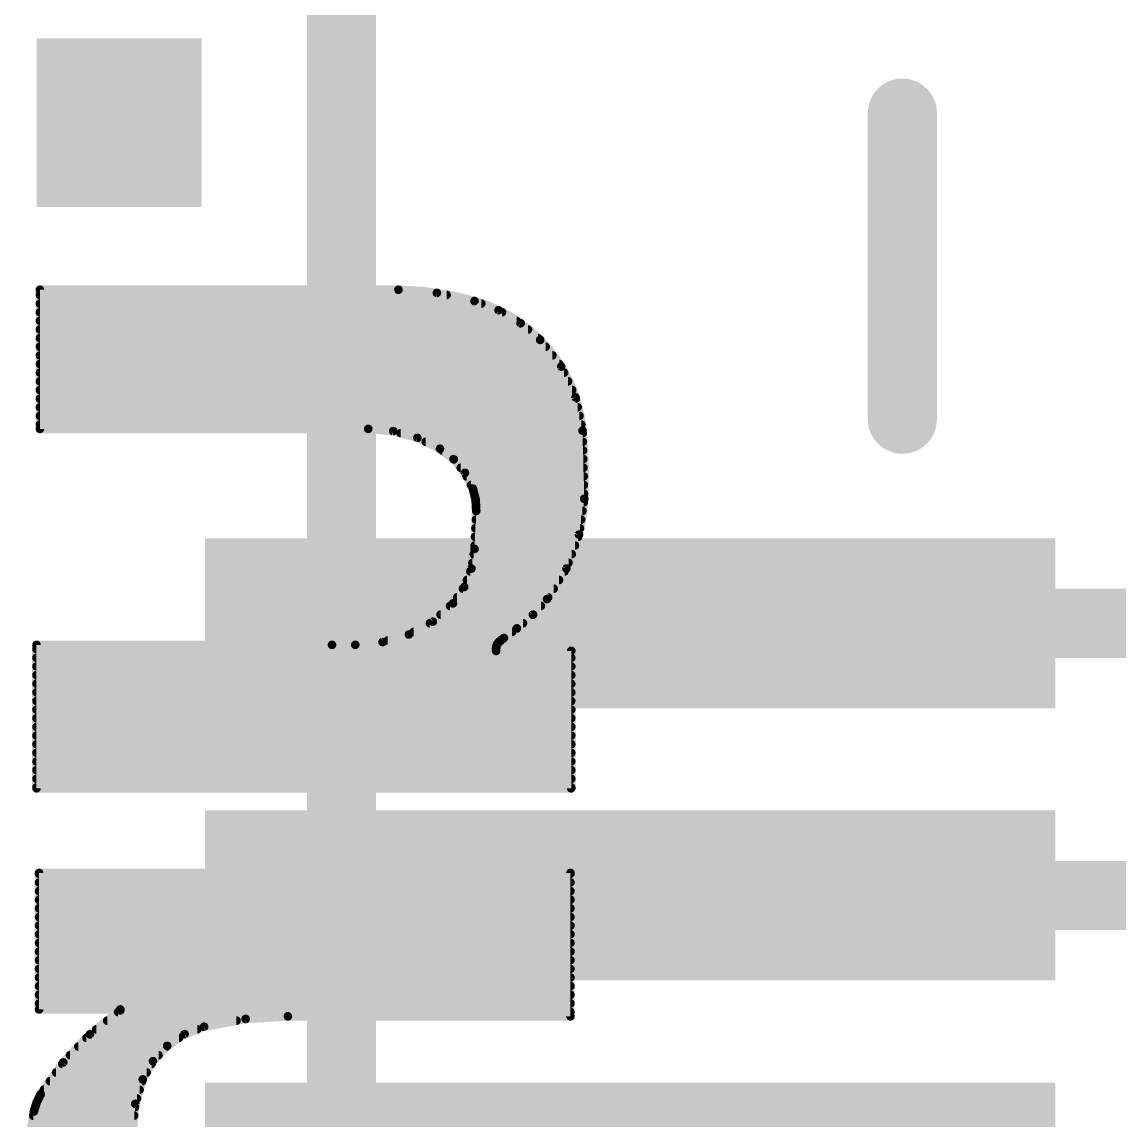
# Model space of a CAD drawing. Extents: x -0.9 to 39.5, y -0.1 to 25.5.
# Drawn here: x 5.792 to 9.017, y 12.84 to 16.068 of the extents above; entities that cross this region are included whole.
import ezdxf

# ---------------------------------------------------------------- set-up
doc = ezdxf.new("R2010")
doc.units = 0
for name, color, linetype in [('1', 12, 'CONTINUOUS'), ('16', 132, 'CONTINUOUS'), ('21', 41, 'CONTINUOUS'), ('22', 40, 'CONTINUOUS')]:
    doc.layers.add(name, color=color, linetype=linetype)

# ---------------------------------------------------------------- blocks, each defined once
blk = doc.blocks.new('RECT')
blk.add_solid([(-0.5, -0.5), (0.5, -0.5), (-0.5, 0.5), (0.5, 0.5)])

msp = doc.modelspace()

# ---------------------------------------------------------------- linework, layer by layer
at = {"layer": '1', "const_width": 0.2032}
for points in [[(7.58, 14.3), (9.22, 14.3)], [(7.58, 13.5), (9.182, 13.5)]]:
    msp.add_lwpolyline(points, dxfattribs=at)
at = {"layer": '1', "const_width": 0.1016}
for points in [[(7.58, 14.3508, 1), (7.58, 14.2492)], [(7.58, 13.5508, 1), (7.58, 13.4492)]]:
    msp.add_lwpolyline(points, format="xyb", dxfattribs=at)
at = {"layer": '16', "const_width": 0.2032}
msp.add_lwpolyline([(6.731, 20.447), (6.731, 4.572)], dxfattribs=at)
at = {"layer": '21', "const_width": 0.2032}
msp.add_lwpolyline([(8.38, 15.8), (8.38, 14.9)], dxfattribs=at)
at = {"layer": '21', "const_width": 0.1016}
for points in [[(8.4308, 15.8, 1), (8.3292, 15.8)], [(8.3292, 14.9, 1), (8.4308, 14.9)]]:
    msp.add_lwpolyline(points, format="xyb", dxfattribs=at)
at = {"layer": '22'}
for points, const_width in [([(5.8509, 15.2806, 1), (5.8381, 15.2806)], 0.0127), ([(5.8509, 15.2806, 1), (5.8381, 15.2806)], 0.0127), ([(5.8445, 15.287, 1), (5.8445, 15.2743)], 0.0127), ([(5.8445, 15.287, 1), (5.8445, 15.2743)], 0.0127), ([(5.8445, 15.2718, 1), (5.8445, 15.2591)], 0.0127), ([(6.8991, 15.2869, 1), (6.8981, 15.2743)], 0.0127), ([(7.1222, 15.2476, 0.0668), (6.8986, 15.2806)], 0.0254), ([(6.8987, 15.2869, 1), (6.8985, 15.2743)], 0.0127), ([(6.8986, 15.2743, 1), (6.8986, 15.287)], 0.0127), ([(6.8986, 15.2743, 1), (6.8986, 15.287)], 0.0127), ([(7.0128, 15.2778, 1), (7.0102, 15.2654)], 0.0127), ([(7.011, 15.2652, 1), (7.012, 15.2779)], 0.0127), ([(7.04, 15.2591, 1), (7.04, 15.2718)], 0.0127), ([(5.8445, 15.2463, 1), (5.8445, 15.2337)], 0.0127), ([(7.1245, 15.2535, 1), (7.1199, 15.2417)], 0.0127), ([(7.3152, 15.1333, 0.1281), (7.1222, 15.2476)], 0.0254), ([(7.124, 15.2537, 1), (7.1204, 15.2415)], 0.0127), ([(7.1204, 15.2415, 1), (7.124, 15.2537)], 0.0127), ([(7.1209, 15.2414, 1), (7.1235, 15.2538)], 0.0127), ([(7.1421, 15.2337, 1), (7.1421, 15.2463)], 0.0127), ([(5.8445, 15.221, 1), (5.8445, 15.2083)], 0.0127), ([(7.196, 15.2261, 1), (7.1895, 15.2152)], 0.0127), ([(7.1905, 15.2147, 1), (7.195, 15.2266)], 0.0127), ([(7.203, 15.2083, 1), (7.203, 15.221)], 0.0127), ([(5.8445, 15.1956, 1), (5.8445, 15.1829)], 0.0127), ([(5.8445, 15.1701, 1), (5.8445, 15.1575)], 0.0127), ([(7.2459, 15.1829, 1), (7.2459, 15.1956)], 0.0127), ([(7.2618, 15.187, 1), (7.2536, 15.1774)], 0.0127), ([(7.2544, 15.1767, 1), (7.2609, 15.1877)], 0.0127), ([(7.2793, 15.1575, 1), (7.2793, 15.1701)], 0.0127), ([(5.8445, 15.1448, 1), (5.8445, 15.1321)], 0.0127), ([(7.3202, 15.1372, 1), (7.3102, 15.1294)], 0.0127), ([(7.4397, 14.8666, 0.1741), (7.3152, 15.1333)], 0.0254), ([(7.3197, 15.1378, 1), (7.3107, 15.1288)], 0.0127), ([(7.3092, 15.1321, 1), (7.3092, 15.1448)], 0.0127), ([(7.3107, 15.1288, 1), (7.3197, 15.1378)], 0.0127), ([(7.3111, 15.1285, 1), (7.3193, 15.1381)], 0.0127), ([(5.8445, 15.1194, 1), (5.8445, 15.1067)], 0.0127), ([(7.3312, 15.1067, 1), (7.3312, 15.1194)], 0.0127), ([(5.8445, 15.0939, 1), (5.8445, 15.0813)], 0.0127), ([(7.3512, 15.0813, 1), (7.3512, 15.0939)], 0.0127), ([(5.8445, 15.0686, 1), (5.8445, 15.0559)], 0.0127), ([(5.8445, 15.0432, 1), (5.8445, 15.0305)], 0.0127), ([(7.3827, 15.0575, 1), (7.3712, 15.0521)], 0.0127), ([(7.3711, 15.0559, 1), (7.3711, 15.0686)], 0.0127), ([(7.3719, 15.0509, 1), (7.3819, 15.0587)], 0.0127), ([(7.3854, 15.0305, 1), (7.3854, 15.0432)], 0.0127), ([(5.8445, 15.0177, 1), (5.8445, 15.0051)], 0.0127), ([(7.3972, 15.0051, 1), (7.3972, 15.0177)], 0.0127), ([(5.8445, 14.9924, 1), (5.8445, 14.9797)], 0.0127), ([(7.4091, 14.9797, 1), (7.4091, 14.9924)], 0.0127), ([(5.8445, 14.967, 1), (5.8445, 14.9543)], 0.0127), ([(5.8445, 14.9415, 1), (5.8445, 14.9289)], 0.0127), ([(7.4254, 14.9656, 1), (7.413, 14.963)], 0.0127), ([(7.4134, 14.9616, 1), (7.4249, 14.967)], 0.0127), ([(7.42, 14.9543, 1), (7.42, 14.967)], 0.0127), ([(7.4253, 14.9289, 1), (7.4253, 14.9415)], 0.0127), ([(5.8445, 14.9162, 1), (5.8445, 14.9035)], 0.0127), ([(7.4306, 14.9035, 1), (7.4306, 14.9162)], 0.0127), ([(5.8445, 14.8908, 1), (5.8445, 14.8781)], 0.0127), ([(5.8445, 14.878, 1), (5.8445, 14.8654)], 0.0127), ([(5.8445, 14.878, 1), (5.8445, 14.8654)], 0.0127), ([(6.8103, 14.878, 1), (6.8091, 14.8654)], 0.0127), ([(7.0206, 14.8133, 0.136), (6.8097, 14.8717)], 0.0254), ([(6.8097, 14.878, 1), (6.8097, 14.8654)], 0.0127), ([(6.8097, 14.8654, 1), (6.8097, 14.878)], 0.0127), ([(6.8097, 14.8654, 1), (6.8097, 14.878)], 0.0127), ([(7.436, 14.8781, 1), (7.436, 14.8908)], 0.0127), ([(5.8381, 14.8717, 1), (5.8509, 14.8717)], 0.0127), ([(5.8381, 14.8717, 1), (5.8509, 14.8717)], 0.0127), ([(6.8848, 14.8712, 1), (6.8814, 14.859)], 0.0127), ([(6.8826, 14.8588, 1), (6.8837, 14.8714)], 0.0127), ([(6.9051, 14.8653, 1), (6.9051, 14.8527)], 0.0127), ([(6.957, 14.8511, 1), (6.9514, 14.8397)], 0.0127), ([(6.9525, 14.8393, 1), (6.9559, 14.8515)], 0.0127), ([(7.446, 14.8668, 1), (7.4334, 14.8664)], 0.0127), ([(7.4447, 14.666, 0.0335), (7.4397, 14.8666)], 0.0254), ([(7.446, 14.8672, 1), (7.4334, 14.866)], 0.0127), ([(7.4334, 14.866, 1), (7.446, 14.8672)], 0.0127), ([(7.4335, 14.8653, 1), (7.4459, 14.8679)], 0.0127), ([(7.4399, 14.8527, 1), (7.4399, 14.8653)], 0.0127), ([(6.9786, 14.8399, 1), (6.9786, 14.8273)], 0.0127), ([(7.0245, 14.8183, 1), (7.0167, 14.8083)], 0.0127), ([(7.1171, 14.6964, 0.1719), (7.0206, 14.8133)], 0.0254), ([(7.0239, 14.8187, 1), (7.0173, 14.8079)], 0.0127), ([(7.0173, 14.8079, 1), (7.0239, 14.8187)], 0.0127), ([(7.0178, 14.8076, 1), (7.0234, 14.819)], 0.0127), ([(7.0273, 14.8146, 1), (7.0273, 14.8019)], 0.0127), ([(7.4405, 14.8273, 1), (7.4405, 14.8399)], 0.0127), ([(7.4412, 14.8019, 1), (7.4412, 14.8146)], 0.0127), ([(7.0604, 14.7891, 1), (7.0604, 14.7765)], 0.0127), ([(7.0663, 14.7861, 1), (7.0565, 14.778)], 0.0127), ([(7.0575, 14.777, 1), (7.0653, 14.7871)], 0.0127), ([(7.4418, 14.7765, 1), (7.4418, 14.7891)], 0.0127), ([(7.0817, 14.7637, 1), (7.0817, 14.7511)], 0.0127), ([(7.0998, 14.7452, 1), (7.0885, 14.7396)], 0.0127), ([(7.4424, 14.7511, 1), (7.4424, 14.7637)], 0.0127), ([(7.0892, 14.7384, 1), (7.099, 14.7464)], 0.0127), ([(7.0993, 14.7384, 1), (7.0993, 14.7257)], 0.0127), ([(7.4431, 14.7257, 1), (7.4431, 14.7384)], 0.0127), ([(7.112, 14.7129, 1), (7.112, 14.7003)], 0.0127), ([(7.1233, 14.698, 1), (7.1109, 14.6948)], 0.0127), ([(7.1272, 14.6304, 0.0992), (7.1171, 14.6964)], 0.0254), ([(7.1231, 14.6986, 1), (7.1111, 14.6942)], 0.0127), ([(7.1111, 14.6942, 1), (7.1231, 14.6986)], 0.0127), ([(7.1114, 14.6936, 1), (7.1228, 14.6992)], 0.0127), ([(7.121, 14.6875, 1), (7.121, 14.6749)], 0.0127), ([(7.4437, 14.7003, 1), (7.4437, 14.7129)], 0.0127), ([(7.4443, 14.6749, 1), (7.4443, 14.6875)], 0.0127), ([(7.1318, 14.6642, 1), (7.1191, 14.6636)], 0.0127), ([(7.1193, 14.6623, 1), (7.1316, 14.6655)], 0.0127), ([(7.1259, 14.6622, 1), (7.1259, 14.6495)], 0.0127), ([(7.3355, 14.3713, 0.1577), (7.4447, 14.666)], 0.0254), ([(7.451, 14.6651, 1), (7.4384, 14.6669)], 0.0127), ([(7.451, 14.6657, 1), (7.4384, 14.6663)], 0.0127), ([(7.4384, 14.6663, 1), (7.451, 14.6657)], 0.0127), ([(7.4384, 14.6658, 1), (7.451, 14.6662)], 0.0127), ([(7.4432, 14.6495, 1), (7.4432, 14.6622)], 0.0127), ([(7.1272, 14.6304, 0.0006), (7.1222, 14.5186)], 0.0254), ([(7.1335, 14.6301, 1), (7.1209, 14.6307)], 0.0127), ([(7.1335, 14.6301, 1), (7.1209, 14.6307)], 0.0127), ([(7.1209, 14.6301, 1), (7.1335, 14.6307)], 0.0127), ([(7.1209, 14.6307, 1), (7.1335, 14.6301)], 0.0127), ([(7.1272, 14.6367, 1), (7.1272, 14.6241)], 0.0127), ([(7.4395, 14.6241, 1), (7.4395, 14.6367)], 0.0127), ([(7.1249, 14.586, 1), (7.1249, 14.5733)], 0.0127), ([(7.1261, 14.6113, 1), (7.1261, 14.5987)], 0.0127), ([(7.432, 14.5733, 1), (7.432, 14.586)], 0.0127), ([(7.4357, 14.5987, 1), (7.4357, 14.6113)], 0.0127), ([(7.1238, 14.5606, 1), (7.1238, 14.5479)], 0.0127), ([(7.4229, 14.5618, 1), (7.4355, 14.5599)], 0.0127), ([(7.4352, 14.5586, 1), (7.4233, 14.563)], 0.0127), ([(7.4267, 14.5479, 1), (7.4267, 14.5606)], 0.0127), ([(7.0587, 14.3586, 0.1688), (7.1222, 14.5186)], 0.0254), ([(7.1285, 14.5176, 1), (7.1159, 14.5196)], 0.0127), ([(7.1285, 14.5183, 1), (7.1159, 14.5189)], 0.0127), ([(7.1227, 14.5351, 1), (7.1227, 14.5225)], 0.0127), ([(7.4173, 14.5225, 1), (7.4173, 14.5351)], 0.0127), ([(7.1198, 14.5098, 1), (7.1198, 14.4971)], 0.0127), ([(7.1159, 14.5189, 1), (7.1285, 14.5183)], 0.0127), ([(7.1159, 14.5189, 1), (7.1285, 14.5183)], 0.0127), ([(7.4079, 14.4971, 1), (7.4079, 14.5098)], 0.0127), ([(7.1099, 14.4589, 1), (7.1099, 14.4463)], 0.0127), ([(7.1069, 14.4619, 1), (7.1195, 14.46)], 0.0127), ([(7.1191, 14.4586, 1), (7.1073, 14.4633)], 0.0127), ([(7.1159, 14.4844, 1), (7.1159, 14.4717)], 0.0127), ([(7.3863, 14.4634, 1), (7.3982, 14.459)], 0.0127), ([(7.3976, 14.4578, 1), (7.3869, 14.4646)], 0.0127), ([(7.3869, 14.4463, 1), (7.3869, 14.4589)], 0.0127), ([(7.3985, 14.4717, 1), (7.3985, 14.4844)], 0.0127), ([(7.0998, 14.4336, 1), (7.0998, 14.4209)], 0.0127), ([(7.3708, 14.4209, 1), (7.3708, 14.4336)], 0.0127), ([(7.0883, 14.4082, 1), (7.0883, 14.3955)], 0.0127), ([(7.0858, 14.4091, 1), (7.0976, 14.4044)], 0.0127), ([(7.0969, 14.4031, 1), (7.0864, 14.4103)], 0.0127), ([(7.3548, 14.3955, 1), (7.3548, 14.4082)], 0.0127), ([(6.9291, 14.2672, 0.1229), (7.0587, 14.3586)], 0.0254), ([(7.0539, 14.3627, 1), (7.0635, 14.3545)], 0.0127), ([(7.0535, 14.3622, 1), (7.0639, 14.355)], 0.0127), ([(7.0635, 14.3545, 1), (7.0539, 14.3627)], 0.0127), ([(7.063, 14.3539, 1), (7.0544, 14.3633)], 0.0127), ([(7.0709, 14.3827, 1), (7.0709, 14.3701)], 0.0127), ([(7.2466, 14.285, 0.0664), (7.3355, 14.3713)], 0.0254), ([(7.3305, 14.3752, 1), (7.3405, 14.3674)], 0.0127), ([(7.3301, 14.3747, 1), (7.3409, 14.3679)], 0.0127), ([(7.3405, 14.3674, 1), (7.3305, 14.3752)], 0.0127), ([(7.3402, 14.367, 1), (7.3308, 14.3756)], 0.0127), ([(7.3387, 14.3701, 1), (7.3387, 14.3827)], 0.0127), ([(7.0223, 14.332, 1), (7.0223, 14.3193)], 0.0127), ([(7.0503, 14.3574, 1), (7.0503, 14.3447)], 0.0127), ([(7.2892, 14.3295, 1), (7.2986, 14.3209)], 0.0127), ([(7.298, 14.3204, 1), (7.2898, 14.33)], 0.0127), ([(7.2943, 14.3193, 1), (7.2943, 14.332)], 0.0127), ([(7.3172, 14.3447, 1), (7.3172, 14.3574)], 0.0127), ([(6.9907, 14.3065, 1), (6.9907, 14.2939)], 0.0127), ([(6.9953, 14.3096, 1), (7.0038, 14.3002)], 0.0127), ([(7.0025, 14.2993, 1), (6.9965, 14.3105)], 0.0127), ([(7.2645, 14.2939, 1), (7.2645, 14.3065)], 0.0127), ([(6.7716, 14.2367, 0.0895), (6.9291, 14.2672)], 0.0254), ([(6.9268, 14.2731, 1), (6.9314, 14.2613)], 0.0127), ([(6.9261, 14.2728, 1), (6.9321, 14.2616)], 0.0127), ([(6.9314, 14.2613, 1), (6.9268, 14.2731)], 0.0127), ([(6.9309, 14.2611, 1), (6.9273, 14.2733)], 0.0127), ([(6.9433, 14.2812, 1), (6.9433, 14.2685)], 0.0127), ([(7.2085, 14.257, 0.0333), (7.1933, 14.2443)], 0.0254), ([(7.2085, 14.257, 0.0022), (7.2466, 14.285)], 0.0254), ([(7.2126, 14.2521, 1), (7.2044, 14.2619)], 0.0127), ([(7.2122, 14.2519, 1), (7.2048, 14.2621)], 0.0127), ([(7.2327, 14.2685, 1), (7.2327, 14.2812)], 0.0127), ([(7.2428, 14.2901, 1), (7.2504, 14.2799)], 0.0127), ([(7.2425, 14.2898, 1), (7.2507, 14.2802)], 0.0127), ([(7.2504, 14.2799, 1), (7.2428, 14.2901)], 0.0127), ([(7.2504, 14.2799, 1), (7.2428, 14.2901)], 0.0127), ([(5.8344, 14.2431, 1), (5.8344, 14.2304)], 0.0127), ([(5.8344, 14.2431, 1), (5.8344, 14.2304)], 0.0127), ([(5.8408, 14.2367, 1), (5.8281, 14.2367)], 0.0127), ([(5.8408, 14.2367, 1), (5.8281, 14.2367)], 0.0127), ([(6.7031, 14.2367, 0.0064), (6.7716, 14.2367)], 0.0254), ([(6.7032, 14.243, 1), (6.703, 14.2304)], 0.0127), ([(6.7031, 14.2304, 1), (6.7031, 14.2431)], 0.0127), ([(6.771, 14.243, 1), (6.7722, 14.2304)], 0.0127), ([(6.7715, 14.243, 1), (6.7717, 14.2304)], 0.0127), ([(6.7717, 14.2304, 1), (6.7715, 14.243)], 0.0127), ([(6.7716, 14.2304, 1), (6.7716, 14.2431)], 0.0127), ([(6.85, 14.251, 1), (6.8535, 14.2388)], 0.0127), ([(6.8524, 14.2386, 1), (6.8511, 14.2512)], 0.0127), ([(6.8673, 14.2558, 1), (6.8673, 14.2431)], 0.0127), ([(7.1933, 14.2443, 0.205), (7.1857, 14.2265)], 0.0254), ([(7.1921, 14.2265, 1), (7.1794, 14.2265)], 0.0127), ([(7.1921, 14.2265, 1), (7.1794, 14.2265)], 0.0127), ([(7.1825, 14.2398, 1), (7.1929, 14.2326)], 0.0127), ([(7.1939, 14.2349, 1), (7.1815, 14.2374)], 0.0127), ([(7.1892, 14.2492, 1), (7.1974, 14.2394)], 0.0127), ([(7.1889, 14.2489, 1), (7.1977, 14.2397)], 0.0127), ([(7.1985, 14.2407, 1), (7.1881, 14.2479)], 0.0127), ([(7.1977, 14.2397, 1), (7.1889, 14.2489)], 0.0127), ([(7.1994, 14.2431, 1), (7.1994, 14.2558)], 0.0127), ([(7.2047, 14.2621, 1), (7.2123, 14.2519)], 0.0127), ([(7.2048, 14.2621, 1), (7.2122, 14.2519)], 0.0127), ([(5.8344, 14.2303, 1), (5.8344, 14.2177)], 0.0127), ([(5.8344, 14.205, 1), (5.8344, 14.1923)], 0.0127), ([(7.1795, 14.2278, 1), (7.1919, 14.2252)], 0.0127), ([(7.1857, 14.2253, 1), (7.1857, 14.2126)], 0.0127), ([(7.1857, 14.2253, 1), (7.1857, 14.2126)], 0.0127), ([(7.1794, 14.2265, 1), (7.192, 14.2265)], 0.0127), ([(7.1794, 14.2189, 1), (7.1921, 14.2189)], 0.0127), ([(7.1794, 14.2189, 1), (7.1921, 14.2189)], 0.0127), ([(7.1857, 14.2177, 1), (7.1857, 14.2303)], 0.0127), ([(7.413, 14.2189, 1), (7.4002, 14.2189)], 0.0127), ([(7.413, 14.2189, 1), (7.4002, 14.2189)], 0.0127), ([(7.4066, 14.2126, 1), (7.4066, 14.2253)], 0.0127), ([(7.4066, 14.2126, 1), (7.4066, 14.2253)], 0.0127), ([(7.4066, 14.1923, 1), (7.4066, 14.205)], 0.0127), ([(5.8344, 14.1796, 1), (5.8344, 14.1669)], 0.0127), ([(7.4066, 14.1669, 1), (7.4066, 14.1796)], 0.0127), ([(5.8344, 14.1541, 1), (5.8344, 14.1415)], 0.0127), ([(7.4066, 14.1415, 1), (7.4066, 14.1541)], 0.0127), ([(5.8344, 14.1288, 1), (5.8344, 14.1161)], 0.0127), ([(5.8344, 14.1034, 1), (5.8344, 14.0907)], 0.0127), ([(7.4066, 14.1161, 1), (7.4066, 14.1288)], 0.0127), ([(7.4066, 14.0907, 1), (7.4066, 14.1034)], 0.0127), ([(5.8344, 14.0779, 1), (5.8344, 14.0653)], 0.0127), ([(7.4066, 14.0653, 1), (7.4066, 14.0779)], 0.0127), ([(5.8344, 14.0526, 1), (5.8344, 14.0399)], 0.0127), ([(7.4066, 14.0399, 1), (7.4066, 14.0526)], 0.0127), ([(5.8344, 14.0272, 1), (5.8344, 14.0145)], 0.0127), ([(7.4066, 14.0145, 1), (7.4066, 14.0272)], 0.0127), ([(5.8344, 14.0017, 1), (5.8344, 13.9891)], 0.0127), ([(5.8344, 13.9764, 1), (5.8344, 13.9637)], 0.0127), ([(7.4066, 13.9891, 1), (7.4066, 14.0017)], 0.0127), ([(7.4066, 13.9637, 1), (7.4066, 13.9764)], 0.0127), ([(5.8344, 13.951, 1), (5.8344, 13.9383)], 0.0127), ([(7.4066, 13.9383, 1), (7.4066, 13.951)], 0.0127), ([(5.8344, 13.9255, 1), (5.8344, 13.9129)], 0.0127), ([(7.4066, 13.9129, 1), (7.4066, 13.9255)], 0.0127), ([(5.8344, 13.9002, 1), (5.8344, 13.8875)], 0.0127), ([(7.4066, 13.8875, 1), (7.4066, 13.9002)], 0.0127), ([(5.8344, 13.8748, 1), (5.8344, 13.8621)], 0.0127), ([(5.8344, 13.8493, 1), (5.8344, 13.8367)], 0.0127), ([(7.4066, 13.8621, 1), (7.4066, 13.8748)], 0.0127), ([(7.4066, 13.8367, 1), (7.4066, 13.8493)], 0.0127), ([(5.8344, 13.8239, 1), (5.8344, 13.8113)], 0.0127), ([(5.8344, 13.8215, 1), (5.8344, 13.8088)], 0.0127), ([(5.8344, 13.8215, 1), (5.8344, 13.8088)], 0.0127), ([(5.8281, 13.8151, 1), (5.8408, 13.8151)], 0.0127), ([(5.8281, 13.8151, 1), (5.8408, 13.8151)], 0.0127), ([(7.4002, 13.8151, 1), (7.413, 13.8151)], 0.0127), ([(7.4002, 13.8151, 1), (7.413, 13.8151)], 0.0127), ([(7.4066, 13.8113, 1), (7.4066, 13.8239)], 0.0127), ([(7.4066, 13.8088, 1), (7.4066, 13.8215)], 0.0127), ([(7.4066, 13.8088, 1), (7.4066, 13.8215)], 0.0127), ([(5.842, 13.5724, 1), (5.842, 13.5598)], 0.0127), ([(5.842, 13.57, 1), (5.842, 13.5573)], 0.0127), ([(5.8484, 13.5661, 1), (5.8357, 13.5661)], 0.0127), ([(7.4105, 13.5661, 1), (7.3978, 13.5661)], 0.0127), ([(7.4041, 13.5598, 1), (7.4041, 13.5724)], 0.0127), ([(7.4041, 13.5573, 1), (7.4041, 13.57)], 0.0127), ([(5.842, 13.5445, 1), (5.842, 13.5319)], 0.0127), ([(7.4041, 13.5319, 1), (7.4041, 13.5445)], 0.0127), ([(5.842, 13.5191, 1), (5.842, 13.5065)], 0.0127), ([(5.842, 13.4938, 1), (5.842, 13.4811)], 0.0127), ([(7.4041, 13.5065, 1), (7.4041, 13.5191)], 0.0127), ([(7.4041, 13.4811, 1), (7.4041, 13.4938)], 0.0127), ([(5.842, 13.4684, 1), (5.842, 13.4557)], 0.0127), ([(7.4041, 13.4557, 1), (7.4041, 13.4684)], 0.0127), ([(5.842, 13.4429, 1), (5.842, 13.4303)], 0.0127), ([(7.4041, 13.4303, 1), (7.4041, 13.4429)], 0.0127), ([(5.842, 13.4176, 1), (5.842, 13.4049)], 0.0127), ([(5.842, 13.3922, 1), (5.842, 13.3795)], 0.0127), ([(7.4041, 13.4049, 1), (7.4041, 13.4176)], 0.0127), ([(7.4041, 13.3795, 1), (7.4041, 13.3922)], 0.0127), ([(5.842, 13.3667, 1), (5.842, 13.3541)], 0.0127), ([(7.4041, 13.3541, 1), (7.4041, 13.3667)], 0.0127), ([(5.842, 13.3414, 1), (5.842, 13.3287)], 0.0127), ([(7.4041, 13.3287, 1), (7.4041, 13.3414)], 0.0127), ([(5.842, 13.316, 1), (5.842, 13.3033)], 0.0127), ([(7.4041, 13.3033, 1), (7.4041, 13.316)], 0.0127), ([(5.842, 13.2905, 1), (5.842, 13.2779)], 0.0127), ([(5.842, 13.2652, 1), (5.842, 13.2525)], 0.0127), ([(7.4041, 13.2779, 1), (7.4041, 13.2905)], 0.0127), ([(7.4041, 13.2525, 1), (7.4041, 13.2652)], 0.0127), ([(5.842, 13.2398, 1), (5.842, 13.2271)], 0.0127), ([(7.4041, 13.2271, 1), (7.4041, 13.2398)], 0.0127), ([(5.842, 13.2143, 1), (5.842, 13.2017)], 0.0127), ([(7.4041, 13.2017, 1), (7.4041, 13.2143)], 0.0127), ([(5.842, 13.189, 1), (5.842, 13.1763)], 0.0127), ([(5.842, 13.1712, 1), (5.842, 13.1585)], 0.0127), ([(6.0872, 13.1648, 1), (6.0744, 13.1648)], 0.0127), ([(6.0847, 13.1573, 1), (6.0769, 13.1673)], 0.0127), ([(6.0808, 13.1585, 1), (6.0808, 13.1712)], 0.0127), ([(7.4041, 13.1763, 1), (7.4041, 13.189)], 0.0127), ([(5.8357, 13.1648, 1), (5.8484, 13.1648)], 0.0127), ([(6.0423, 13.1381, 1), (6.0423, 13.1255)], 0.0127), ([(6.0744, 13.1636, 1), (6.0744, 13.1509)], 0.0127), ([(6.0744, 13.1623, 1), (6.0872, 13.1623)], 0.0127), ([(6.4224, 13.1255, 1), (6.4224, 13.1381)], 0.0127), ([(6.449, 13.1432, 1), (6.4498, 13.1305)], 0.0127), ([(6.4505, 13.1306, 1), (6.4482, 13.1431)], 0.0127), ([(6.5735, 13.1509, 1), (6.5735, 13.1382)], 0.0127), ([(6.5739, 13.1382, 1), (6.5731, 13.1508)], 0.0127), ([(7.3978, 13.1445, 1), (7.4105, 13.1445)], 0.0127), ([(7.4041, 13.1509, 1), (7.4041, 13.1636)], 0.0127), ([(7.4041, 13.1382, 1), (7.4041, 13.1509)], 0.0127), ([(6.0101, 13.1128, 1), (6.0101, 13.1001)], 0.0127), ([(6.3071, 13.1001, 1), (6.3071, 13.1128)], 0.0127), ([(6.3259, 13.1202, 1), (6.3283, 13.1078)], 0.0127), ([(6.3294, 13.1081, 1), (6.3248, 13.1199)], 0.0127), ([(5.9814, 13.0874, 1), (5.9814, 13.0747)], 0.0127), ([(5.9875, 13.0966, 1), (5.9954, 13.0866)], 0.0127), ([(5.996, 13.0872, 1), (5.9868, 13.096)], 0.0127), ([(6.253, 13.0747, 1), (6.253, 13.0874)], 0.0127), ([(6.2674, 13.0981, 1), (6.2719, 13.0863)], 0.0127), ([(6.2732, 13.0869, 1), (6.2661, 13.0975)], 0.0127), ([(5.9332, 13.0366, 1), (5.9332, 13.0239)], 0.0127), ([(5.9573, 13.0619, 1), (5.9573, 13.0493)], 0.0127), ([(6.1932, 13.0239, 1), (6.1932, 13.0366)], 0.0127), ([(6.2151, 13.0631, 1), (6.2222, 13.0525)], 0.0127), ([(6.2234, 13.0535, 1), (6.214, 13.0621)], 0.0127), ([(6.2167, 13.0493, 1), (6.2167, 13.0619)], 0.0127), ([(5.9101, 13.0112, 1), (5.9101, 12.9985)], 0.0127), ([(5.9084, 13.0133, 1), (5.9176, 13.0045)], 0.0127), ([(5.9182, 13.0052, 1), (5.9078, 13.0126)], 0.0127), ([(6.1723, 13.0169, 1), (6.1817, 13.0083)], 0.0127), ([(6.1825, 13.0095, 1), (6.1715, 13.0158)], 0.0127), ([(6.1726, 12.9985, 1), (6.1726, 13.0112)], 0.0127), ([(5.8921, 12.9857, 1), (5.8921, 12.9731)], 0.0127), ([(6.1583, 12.9731, 1), (6.1583, 12.9857)], 0.0127), ([(5.8741, 12.9604, 1), (5.8741, 12.9477)], 0.0127), ([(6.1413, 12.9622, 1), (6.1523, 12.956)], 0.0127), ([(6.1529, 12.9572, 1), (6.1407, 12.961)], 0.0127), ([(6.1452, 12.9477, 1), (6.1452, 12.9604)], 0.0127), ([(5.8408, 12.9095, 1), (5.8408, 12.8969)], 0.0127), ([(5.8419, 12.9196, 1), (5.8523, 12.9122)], 0.0127), ([(5.8528, 12.9131, 1), (5.8414, 12.9187)], 0.0127), ([(5.8561, 12.935, 1), (5.8561, 12.9223)], 0.0127), ([(6.1297, 12.8969, 1), (6.1297, 12.9095)], 0.0127), ([(6.1375, 12.9223, 1), (6.1375, 12.935)], 0.0127), ([(5.8307, 12.8841, 1), (5.8307, 12.8715)], 0.0127), ([(5.8292, 12.8942, 1), (5.8405, 12.8885)], 0.0127), ([(5.8409, 12.8895, 1), (5.8288, 12.8932)], 0.0127), ([(6.1312, 12.8868, 1), (6.1186, 12.888)], 0.0127), ([(6.1188, 12.8893, 1), (6.131, 12.8856)], 0.0127), ([(6.124, 12.8715, 1), (6.124, 12.8841)], 0.0127), ([(5.8249, 12.8588, 1), (5.8249, 12.8461)], 0.0127), ([(5.8331, 12.8641, 1), (5.8205, 12.8661)], 0.0127), ([(5.8207, 12.867, 1), (5.8329, 12.8632)], 0.0127), ([(6.1216, 12.8461, 1), (6.1216, 12.8588)], 0.0127)]:
    msp.add_lwpolyline(points, format="xyb", dxfattribs=dict(at, const_width=const_width))
at = {"layer": '22', "const_width": 0.0254}
for points in [[(6.8986, 15.2806), (5.8445, 15.2806)], [(5.8445, 15.2806), (5.8445, 14.8717)], [(6.8986, 15.2806), (5.8445, 15.2806)], [(5.8445, 15.2806), (5.8445, 14.8717)], [(5.8445, 15.2654), (7.04, 15.2654)], [(7.0115, 15.2716), (6.8986, 15.2806)], [(7.1222, 15.2476), (7.0115, 15.2716)], [(5.8445, 15.24), (7.1421, 15.24)], [(7.1927, 15.2207), (7.1222, 15.2476)], [(5.8445, 15.2146), (7.203, 15.2146)], [(7.2577, 15.1822), (7.1927, 15.2207)], [(5.8445, 15.1892), (7.2459, 15.1892)], [(5.8445, 15.1638), (7.2793, 15.1638)], [(7.3152, 15.1333), (7.2577, 15.1822)], [(5.8445, 15.1384), (7.3092, 15.1384)], [(7.3769, 15.0548), (7.3152, 15.1333)], [(5.8445, 15.113), (7.3312, 15.113)], [(5.8445, 15.0876), (7.3512, 15.0876)], [(5.8445, 15.0622), (7.3711, 15.0622)], [(5.8445, 15.0368), (7.3854, 15.0368)], [(7.4192, 14.9643), (7.3769, 15.0548)], [(5.8445, 15.0114), (7.3972, 15.0114)], [(5.8445, 14.986), (7.4091, 14.986)], [(5.8445, 14.9606), (7.42, 14.9606)], [(5.8445, 14.9352), (7.4253, 14.9352)], [(7.4397, 14.8666), (7.4192, 14.9643)], [(5.8445, 14.9098), (7.4306, 14.9098)], [(5.8445, 14.8844), (7.436, 14.8844)], [(5.8445, 14.8717), (6.8097, 14.8717)], [(5.8445, 14.8717), (6.8097, 14.8717)], [(6.8097, 14.8717), (6.8831, 14.8651)], [(6.8831, 14.8651), (6.9542, 14.8454)], [(6.9051, 14.859), (7.4399, 14.859)], [(6.9542, 14.8454), (7.0206, 14.8133)], [(7.4447, 14.666), (7.4397, 14.8666)], [(6.9786, 14.8336), (7.4405, 14.8336)], [(7.0206, 14.8133), (7.0614, 14.782)], [(7.0273, 14.8082), (7.4412, 14.8082)], [(7.0604, 14.7828), (7.4418, 14.7828)], [(7.0614, 14.782), (7.0941, 14.7424)], [(7.0817, 14.7574), (7.4424, 14.7574)], [(7.0941, 14.7424), (7.1171, 14.6964)], [(7.0993, 14.732), (7.4431, 14.732)], [(7.112, 14.7066), (7.4437, 14.7066)], [(7.1171, 14.6964), (7.1254, 14.6639)], [(7.121, 14.6812), (7.4443, 14.6812)], [(7.1254, 14.6639), (7.1272, 14.6304)], [(7.1259, 14.6558), (7.4432, 14.6558)], [(7.4292, 14.5608), (7.4447, 14.666)], [(7.1272, 14.6304), (7.1222, 14.5186)], [(7.1272, 14.6304), (7.4395, 14.6304)], [(7.1249, 14.5796), (7.432, 14.5796)], [(7.1261, 14.605), (7.4357, 14.605)], [(7.1238, 14.5542), (7.4267, 14.5542)], [(7.3923, 14.4612), (7.4292, 14.5608)], [(7.1222, 14.5186), (7.1132, 14.461)], [(7.1227, 14.5288), (7.4173, 14.5288)], [(7.1198, 14.5034), (7.4079, 14.5034)], [(7.1132, 14.461), (7.0917, 14.4067)], [(7.1099, 14.4526), (7.3869, 14.4526)], [(7.1159, 14.478), (7.3985, 14.478)], [(7.3355, 14.3713), (7.3923, 14.4612)], [(7.0998, 14.4272), (7.3708, 14.4272)], [(7.0917, 14.4067), (7.0587, 14.3586)], [(7.0883, 14.4018), (7.3548, 14.4018)], [(7.0587, 14.3586), (6.9995, 14.3049)], [(7.0709, 14.3764), (7.3387, 14.3764)], [(7.2939, 14.3252), (7.3355, 14.3713)], [(7.0223, 14.3256), (7.2943, 14.3256)], [(7.0503, 14.351), (7.3172, 14.351)], [(7.2466, 14.285), (7.2939, 14.3252)], [(6.9995, 14.3049), (6.9291, 14.2672)], [(6.9907, 14.3002), (7.2645, 14.3002)], [(6.9291, 14.2672), (6.8517, 14.2449)], [(6.9433, 14.2748), (7.2327, 14.2748)], [(7.1933, 14.2443), (7.2085, 14.257)], [(7.2085, 14.257), (7.2466, 14.285)], [(6.7716, 14.2367), (5.8344, 14.2367)], [(5.8344, 14.2367), (5.8344, 13.8151)], [(6.7031, 14.2367), (5.8344, 14.2367)], [(5.8344, 14.2367), (5.8344, 13.8151)], [(6.8517, 14.2449), (6.7716, 14.2367)], [(6.8673, 14.2494), (7.1994, 14.2494)], [(7.1857, 14.2265), (7.1877, 14.2362)], [(7.1857, 14.2189), (7.1857, 14.2265)], [(7.1857, 14.2189), (7.1857, 14.2265)], [(7.1877, 14.2362), (7.1933, 14.2443)], [(5.8344, 14.224), (7.1857, 14.224)], [(5.8344, 14.1986), (7.4066, 14.1986)], [(7.4066, 14.2189), (7.1857, 14.2189)], [(7.4066, 14.2189), (7.1857, 14.2189)], [(7.4066, 13.8151), (7.4066, 14.2189)], [(7.4066, 13.8151), (7.4066, 14.2189)], [(5.8344, 14.1732), (7.4066, 14.1732)], [(5.8344, 14.1478), (7.4066, 14.1478)], [(5.8344, 14.1224), (7.4066, 14.1224)], [(5.8344, 14.097), (7.4066, 14.097)], [(5.8344, 14.0716), (7.4066, 14.0716)], [(5.8344, 14.0462), (7.4066, 14.0462)], [(5.8344, 14.0208), (7.4066, 14.0208)], [(5.8344, 13.9954), (7.4066, 13.9954)], [(5.8344, 13.97), (7.4066, 13.97)], [(5.8344, 13.9446), (7.4066, 13.9446)], [(5.8344, 13.9192), (7.4066, 13.9192)], [(5.8344, 13.8938), (7.4066, 13.8938)], [(5.8344, 13.8684), (7.4066, 13.8684)], [(5.8344, 13.843), (7.4066, 13.843)], [(5.8344, 13.8176), (7.4066, 13.8176)], [(5.8344, 13.8151), (7.4066, 13.8151)], [(5.8344, 13.8151), (7.4066, 13.8151)], [(5.842, 13.1648), (5.842, 13.5661)], [(5.842, 13.5661), (7.4041, 13.5661)], [(5.842, 13.5636), (7.4041, 13.5636)], [(7.4041, 13.5661), (7.4041, 13.1445)], [(5.842, 13.5382), (7.4041, 13.5382)], [(5.842, 13.5128), (7.4041, 13.5128)], [(5.842, 13.4874), (7.4041, 13.4874)], [(5.842, 13.462), (7.4041, 13.462)], [(5.842, 13.4366), (7.4041, 13.4366)], [(5.842, 13.4112), (7.4041, 13.4112)], [(5.842, 13.3858), (7.4041, 13.3858)], [(5.842, 13.3604), (7.4041, 13.3604)], [(5.842, 13.335), (7.4041, 13.335)], [(5.842, 13.3096), (7.4041, 13.3096)], [(5.842, 13.2842), (7.4041, 13.2842)], [(5.842, 13.2588), (7.4041, 13.2588)], [(5.842, 13.2334), (7.4041, 13.2334)], [(5.842, 13.208), (7.4041, 13.208)], [(5.842, 13.1826), (7.4041, 13.1826)], [(6.0808, 13.1648), (5.842, 13.1648)], [(5.9914, 13.0916), (6.0808, 13.1623)], [(6.0808, 13.1623), (6.0808, 13.1648)], [(6.0423, 13.1318), (6.4224, 13.1318)], [(6.0744, 13.1572), (7.4041, 13.1572)], [(6.4494, 13.1368), (6.3271, 13.114)], [(6.5735, 13.1445), (6.4494, 13.1368)], [(7.4041, 13.1445), (6.5735, 13.1445)], [(6.0101, 13.1064), (6.3071, 13.1064)], [(6.3271, 13.114), (6.2696, 13.0922)], [(5.913, 13.0089), (5.9914, 13.0916)], [(5.9814, 13.081), (6.253, 13.081)], [(6.2696, 13.0922), (6.2187, 13.0578)], [(5.9332, 13.0302), (6.1932, 13.0302)], [(5.9573, 13.0556), (6.2167, 13.0556)], [(6.2187, 13.0578), (6.177, 13.0126)], [(5.8471, 12.9159), (5.913, 13.0089)], [(5.9101, 13.0048), (6.1726, 13.0048)], [(6.177, 13.0126), (6.1468, 12.9591)], [(5.8921, 12.9794), (6.1583, 12.9794)], [(5.8741, 12.954), (6.1452, 12.954)], [(6.1468, 12.9591), (6.1249, 12.8874)], [(5.8348, 12.8913), (5.8471, 12.9159)], [(5.8408, 12.9032), (6.1297, 12.9032)], [(5.8561, 12.9286), (6.1375, 12.9286)], [(5.8268, 12.8651), (5.8348, 12.8913)], [(5.8307, 12.8778), (6.124, 12.8778)], [(6.1249, 12.8874), (6.1179, 12.8128)], [(5.8044, 12.7173), (5.8268, 12.8651)], [(5.8249, 12.8524), (6.1216, 12.8524)], [(5.821, 12.827), (6.1192, 12.827)]]:
    msp.add_lwpolyline(points, dxfattribs=at)

# ---------------------------------------------------------------- block references
at = {"layer": '1', "xscale": 2.5, "yscale": 0.5}
for p in [(7.58, 14.3), (7.58, 13.5), (7.58, 12.7)]:
    msp.add_blockref('RECT', p, dxfattribs=at)
at = {"layer": '22', "xscale": 0.4953, "yscale": 0.4851, "rotation": 90}
msp.add_blockref('RECT', (6.077, 15.7721), dxfattribs=at)

doc.saveas('drawing.dxf')
